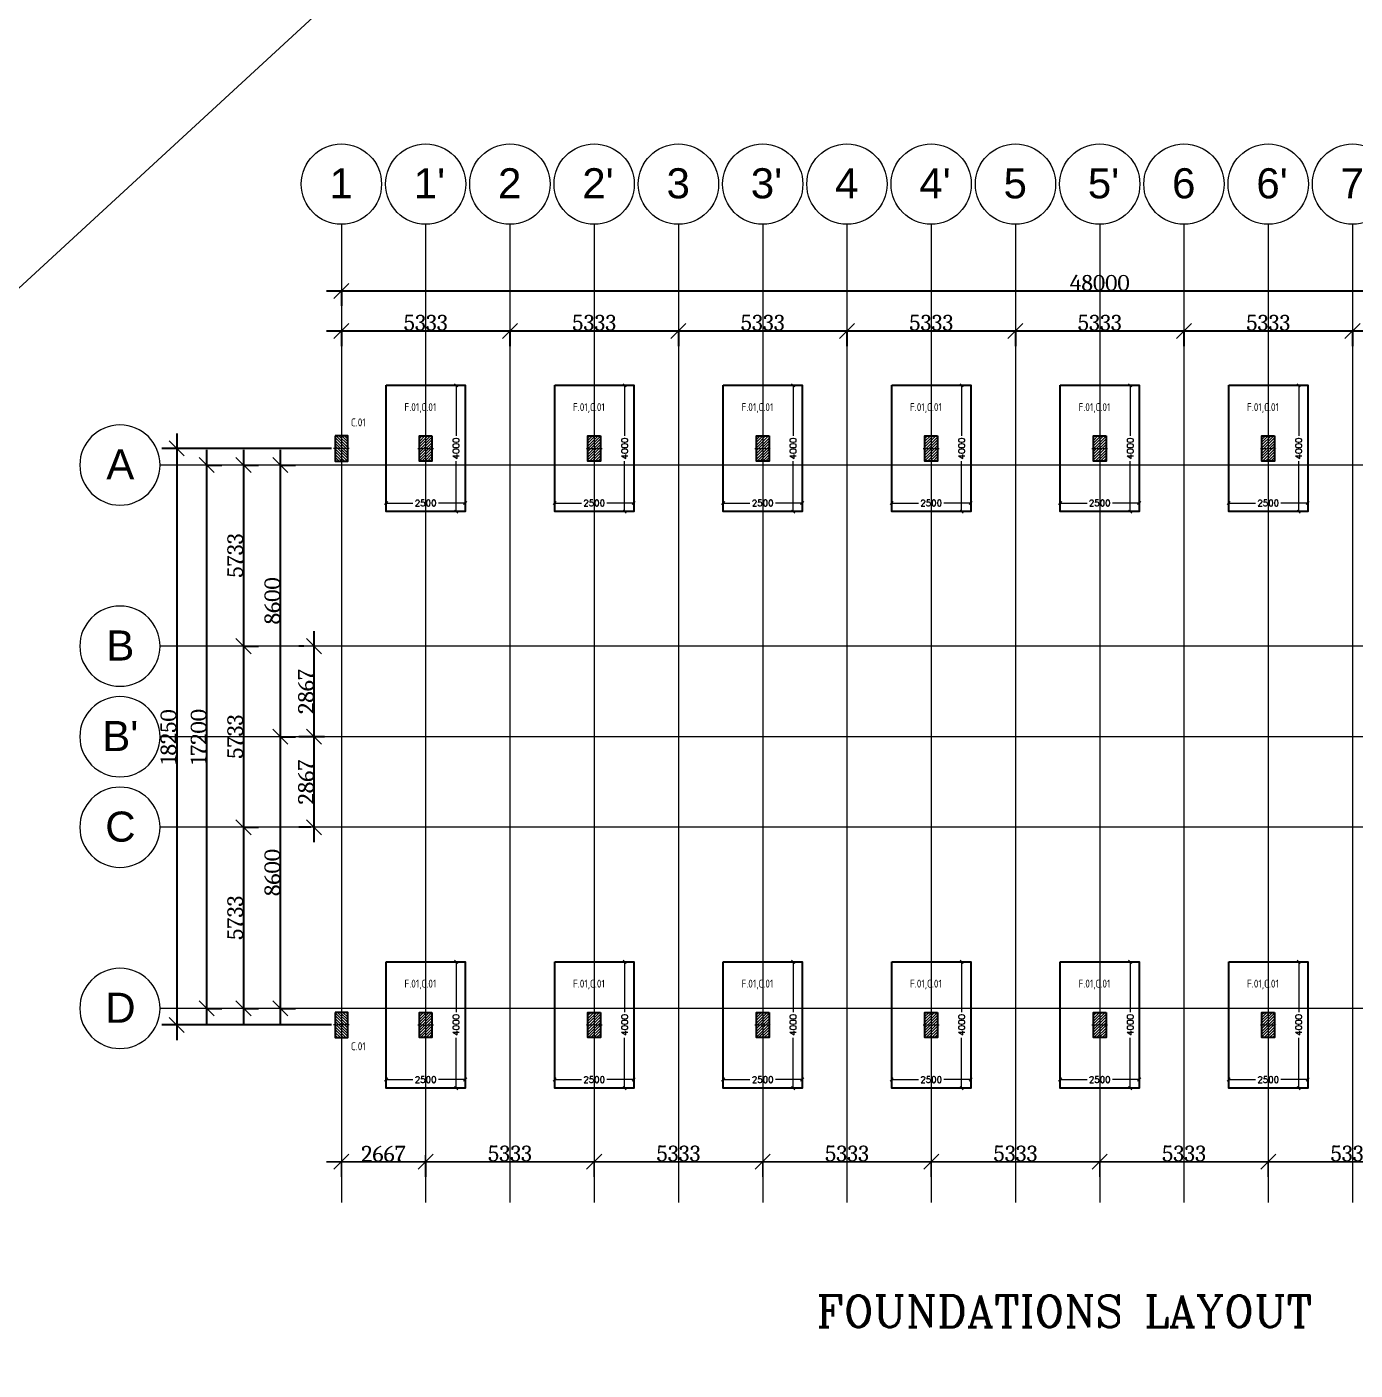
# Model space of a CAD drawing. Header units: millimetres. Extents: x -388065 to 2372687422, y -192755 to 667797.
# Drawn here: x 93106 to 135144, y -150234 to -107713 of the extents above; entities that cross this region are included whole.
import ezdxf

# ---------------------------------------------------------------- set-up
doc = ezdxf.new("R2010")
doc.units = ezdxf.units.MM
doc.linetypes.add('CENTER', pattern=[2, 1.25, -0.25, 0.25, -0.25])
doc.linetypes.add('Grid Line 1_2_', pattern=[22.225, 12.7, -3.175, 3.175, -3.175])
for name, color, linetype, lineweight in [('A-ANNO-DIMS', 211, 'Continuous', 9), ('BEAMS', 6, 'Continuous', 30), ('S-GRID', 1, 'Continuous', 9), ('S-GRID-IDEN', 1, 'Continuous', 9), ('STR-CL', 1, 'CENTER', 9), ('STR-CONC', 3, 'Continuous', 30), ('STR-DIM', 1, 'Continuous', 9), ('STR-HATCH', 4, 'Continuous', 9), ('STR-STEEL_IN_SEC', 6, 'Continuous', 15), ('STR-TEXT', 7, 'Continuous', 9)]:
    doc.layers.add(name, color=color, linetype=linetype, lineweight=lineweight)
doc.layers.add('REINF', color=1, linetype='Continuous')
doc.styles.add('Arial', font='arial.ttf', dxfattribs={"height": 635})
doc.styles.add('Cambria_1', font='Cambria.ttf', dxfattribs={"height": 500})
doc.styles.add('MINA_MM', font='romans.shx', dxfattribs={"height": 200})
doc.styles.add('MINA_MM_LAYOUT', font='dim.shx', dxfattribs={"height": 250})
doc.styles.add('ROMANC', font='romanc', dxfattribs={"height": 0.3})
doc.dimstyles.new('Linear_-_Cambria_2_5mm', dxfattribs={"dimscale": 304.8, "dimtxt": 500, "dimasz": 1.5625, "dimexe": 1.5625, "dimexo": 1.041667, "dimgap": 0, "dimtad": 1, "dimdec": 0, "dimzin": 0, "dimdsep": 46, "dimtxsty": 'Cambria_1', "dimblk1": 'OBLIQUE', "dimblk2": 'OBLIQUE', "dimsah": 1, "dimcen": 0.09, "dimdle": 1.5625, "dimazin": 0, "dimtfac": 1, "dimtdec": 0, "dimtix": 1, "dimtmove": 0, "dimatfit": 3, "dimfxl": 1, "dimtvp": 1, "dimtolj": 1, "dimtzin": 0, "dimarcsym": 2})
doc.dimstyles.new('MINA_MM', dxfattribs={"dimtxt": 200, "dimasz": 100, "dimexe": 100, "dimexo": 100, "dimgap": 50, "dimtad": 0, "dimdec": 0, "dimzin": 0, "dimdsep": 46, "dimtxsty": 'MINA_MM', "dimblk": 'OBLIQUE', "dimcen": 0.09, "dimclrd": 256, "dimclre": 256, "dimclrt": 7, "dimadec": 0, "dimazin": 0, "dimtfac": 1, "dimtdec": 0, "dimtix": 1, "dimtofl": 0, "dimtmove": 0, "dimatfit": 0, "dimfxl": 1, "dimtolj": 1, "dimtzin": 0, "dimlwd": -1, "dimlwe": -1, "dimarcsym": 0})

# ---------------------------------------------------------------- blocks, each defined once
blk = doc.blocks.new('Grid - Grid Head - Circle-14747-Furniture Plan')
at = {"layer": 'S-GRID-IDEN'}
blk.add_circle((0, 0), 6.35, dxfattribs=at)
blk = doc.blocks.new('_OBLIQUE')
at = {"color": 0, "linetype": 'ByBlock'}
blk.add_line((-0.5, -0.5), (0.5, 0.5), dxfattribs=at)
blk = doc.blocks.new('*D463')
at = {"layer": 'A-ANNO-DIMS', "color": 0, "lineweight": -2, "transparency": 16777216}
for p, q in [((98409, 13532), (104695, 13532)), ((98885, 13552), (98885, 13056)), ((104218, 13552), (104218, 13056))]:
    blk.add_line(p, q, dxfattribs=at)
at = {"layer": 'Defpoints', "color": 0, "transparency": 16777216}
for p in [(98885, 13869), (104218, 13869), (104218, 13532)]:
    blk.add_point(p, dxfattribs=at)
at = {"layer": 'A-ANNO-DIMS', "color": 0, "lineweight": -2, "transparency": 16777216, "xscale": 476.2499999999999, "yscale": 476.2499999999999, "zscale": 476.2499999999999, "rotation": 180}
blk.add_blockref('_OBLIQUE', (98885, 13532), dxfattribs=at)
at = {"layer": 'A-ANNO-DIMS', "color": 0, "lineweight": -2, "transparency": 16777216, "xscale": 476.2499999999999, "yscale": 476.2499999999999, "zscale": 476.2499999999999}
blk.add_blockref('_OBLIQUE', (104218, 13532), dxfattribs=at)
at = {"layer": 'A-ANNO-DIMS', "color": 0, "transparency": 16777216, "insert": (101552, 13794), "char_height": 500, "width": 1558.03, "attachment_point": 5, "style": 'Cambria_1'}
blk.add_mtext('\\A1;5333', dxfattribs=at)
blk = doc.blocks.new('*D464')
at = {"layer": 'A-ANNO-DIMS', "color": 0, "lineweight": -2, "transparency": 16777216}
for p, q in [((103742, 13532), (110028, 13532)), ((104218, 13552), (104218, 13056)), ((109552, 13552), (109552, 13056))]:
    blk.add_line(p, q, dxfattribs=at)
at = {"layer": 'Defpoints', "color": 0, "transparency": 16777216}
for p in [(104218, 13869), (109552, 13869), (109552, 13532)]:
    blk.add_point(p, dxfattribs=at)
at = {"layer": 'A-ANNO-DIMS', "color": 0, "lineweight": -2, "transparency": 16777216, "xscale": 476.2499999999999, "yscale": 476.2499999999999, "zscale": 476.2499999999999, "rotation": 180}
blk.add_blockref('_OBLIQUE', (104218, 13532), dxfattribs=at)
at = {"layer": 'A-ANNO-DIMS', "color": 0, "lineweight": -2, "transparency": 16777216, "xscale": 476.2499999999999, "yscale": 476.2499999999999, "zscale": 476.2499999999999}
blk.add_blockref('_OBLIQUE', (109552, 13532), dxfattribs=at)
at = {"layer": 'A-ANNO-DIMS', "color": 0, "transparency": 16777216, "insert": (106885, 13794), "char_height": 500, "width": 1558.03, "attachment_point": 5, "style": 'Cambria_1'}
blk.add_mtext('\\A1;5333', dxfattribs=at)
blk = doc.blocks.new('*D465')
at = {"layer": 'A-ANNO-DIMS', "color": 0, "lineweight": -2, "transparency": 16777216}
for p, q in [((109075, 13532), (115361, 13532)), ((109552, 13552), (109552, 13056)), ((114885, 13552), (114885, 13056))]:
    blk.add_line(p, q, dxfattribs=at)
at = {"layer": 'Defpoints', "color": 0, "transparency": 16777216}
for p in [(109552, 13869), (114885, 13869), (114885, 13532)]:
    blk.add_point(p, dxfattribs=at)
at = {"layer": 'A-ANNO-DIMS', "color": 0, "lineweight": -2, "transparency": 16777216, "xscale": 476.2499999999999, "yscale": 476.2499999999999, "zscale": 476.2499999999999, "rotation": 180}
blk.add_blockref('_OBLIQUE', (109552, 13532), dxfattribs=at)
at = {"layer": 'A-ANNO-DIMS', "color": 0, "lineweight": -2, "transparency": 16777216, "xscale": 476.2499999999999, "yscale": 476.2499999999999, "zscale": 476.2499999999999}
blk.add_blockref('_OBLIQUE', (114885, 13532), dxfattribs=at)
at = {"layer": 'A-ANNO-DIMS', "color": 0, "transparency": 16777216, "insert": (112218, 13794), "char_height": 500, "width": 1558.03, "attachment_point": 5, "style": 'Cambria_1'}
blk.add_mtext('\\A1;5333', dxfattribs=at)
blk = doc.blocks.new('*D466')
at = {"layer": 'A-ANNO-DIMS', "color": 0, "lineweight": -2, "transparency": 16777216}
for p, q in [((114409, 13532), (120695, 13532)), ((114885, 13552), (114885, 13056)), ((120218, 13552), (120218, 13056))]:
    blk.add_line(p, q, dxfattribs=at)
at = {"layer": 'Defpoints', "color": 0, "transparency": 16777216}
for p in [(114885, 13869), (120218, 13869), (120218, 13532)]:
    blk.add_point(p, dxfattribs=at)
at = {"layer": 'A-ANNO-DIMS', "color": 0, "lineweight": -2, "transparency": 16777216, "xscale": 476.2499999999999, "yscale": 476.2499999999999, "zscale": 476.2499999999999, "rotation": 180}
blk.add_blockref('_OBLIQUE', (114885, 13532), dxfattribs=at)
at = {"layer": 'A-ANNO-DIMS', "color": 0, "lineweight": -2, "transparency": 16777216, "xscale": 476.2499999999999, "yscale": 476.2499999999999, "zscale": 476.2499999999999}
blk.add_blockref('_OBLIQUE', (120218, 13532), dxfattribs=at)
at = {"layer": 'A-ANNO-DIMS', "color": 0, "transparency": 16777216, "insert": (117552, 13794), "char_height": 500, "width": 1558.03, "attachment_point": 5, "style": 'Cambria_1'}
blk.add_mtext('\\A1;5333', dxfattribs=at)
blk = doc.blocks.new('*D467')
at = {"layer": 'A-ANNO-DIMS', "color": 0, "lineweight": -2, "transparency": 16777216}
for p, q in [((119742, 13532), (126028, 13532)), ((120218, 13552), (120218, 13056)), ((125552, 13552), (125552, 13056))]:
    blk.add_line(p, q, dxfattribs=at)
at = {"layer": 'Defpoints', "color": 0, "transparency": 16777216}
for p in [(120218, 13869), (125552, 13869), (125552, 13532)]:
    blk.add_point(p, dxfattribs=at)
at = {"layer": 'A-ANNO-DIMS', "color": 0, "lineweight": -2, "transparency": 16777216, "xscale": 476.2499999999999, "yscale": 476.2499999999999, "zscale": 476.2499999999999, "rotation": 180}
blk.add_blockref('_OBLIQUE', (120218, 13532), dxfattribs=at)
at = {"layer": 'A-ANNO-DIMS', "color": 0, "lineweight": -2, "transparency": 16777216, "xscale": 476.2499999999999, "yscale": 476.2499999999999, "zscale": 476.2499999999999}
blk.add_blockref('_OBLIQUE', (125552, 13532), dxfattribs=at)
at = {"layer": 'A-ANNO-DIMS', "color": 0, "transparency": 16777216, "insert": (122885, 13794), "char_height": 500, "width": 1558.03, "attachment_point": 5, "style": 'Cambria_1'}
blk.add_mtext('\\A1;5333', dxfattribs=at)
blk = doc.blocks.new('*D468')
at = {"layer": 'A-ANNO-DIMS', "color": 0, "lineweight": -2, "transparency": 16777216}
for p, q in [((125075, 13532), (131361, 13532)), ((125552, 13552), (125552, 13056)), ((130885, 13552), (130885, 13056))]:
    blk.add_line(p, q, dxfattribs=at)
at = {"layer": 'Defpoints', "color": 0, "transparency": 16777216}
for p in [(125552, 13869), (130885, 13869), (130885, 13532)]:
    blk.add_point(p, dxfattribs=at)
at = {"layer": 'A-ANNO-DIMS', "color": 0, "lineweight": -2, "transparency": 16777216, "xscale": 476.2499999999999, "yscale": 476.2499999999999, "zscale": 476.2499999999999, "rotation": 180}
blk.add_blockref('_OBLIQUE', (125552, 13532), dxfattribs=at)
at = {"layer": 'A-ANNO-DIMS', "color": 0, "lineweight": -2, "transparency": 16777216, "xscale": 476.2499999999999, "yscale": 476.2499999999999, "zscale": 476.2499999999999}
blk.add_blockref('_OBLIQUE', (130885, 13532), dxfattribs=at)
at = {"layer": 'A-ANNO-DIMS', "color": 0, "transparency": 16777216, "insert": (128218, 13794), "char_height": 500, "width": 1558.03, "attachment_point": 5, "style": 'Cambria_1'}
blk.add_mtext('\\A1;5333', dxfattribs=at)
blk = doc.blocks.new('*D469')
at = {"layer": 'A-ANNO-DIMS', "color": 0, "lineweight": -2, "transparency": 16777216}
for p, q in [((130409, 13532), (136694, 13532)), ((130885, 13552), (130885, 13056)), ((136218, 13552), (136218, 13056))]:
    blk.add_line(p, q, dxfattribs=at)
at = {"layer": 'Defpoints', "color": 0, "transparency": 16777216}
for p in [(130885, 13869), (136218, 13869), (136218, 13532)]:
    blk.add_point(p, dxfattribs=at)
at = {"layer": 'A-ANNO-DIMS', "color": 0, "lineweight": -2, "transparency": 16777216, "xscale": 476.2499999999999, "yscale": 476.2499999999999, "zscale": 476.2499999999999, "rotation": 180}
blk.add_blockref('_OBLIQUE', (130885, 13532), dxfattribs=at)
at = {"layer": 'A-ANNO-DIMS', "color": 0, "lineweight": -2, "transparency": 16777216, "xscale": 476.2499999999999, "yscale": 476.2499999999999, "zscale": 476.2499999999999}
blk.add_blockref('_OBLIQUE', (136218, 13532), dxfattribs=at)
at = {"layer": 'A-ANNO-DIMS', "color": 0, "transparency": 16777216, "insert": (133552, 13794), "char_height": 500, "width": 1558.03, "attachment_point": 5, "style": 'Cambria_1'}
blk.add_mtext('\\A1;5333', dxfattribs=at)
blk = doc.blocks.new('*D472')
at = {"layer": 'A-ANNO-DIMS', "color": 0, "lineweight": -2, "transparency": 16777216}
for p, q in [((98409, 14802), (147361, 14802)), ((98885, 14822), (98885, 14326)), ((146885, 14822), (146885, 14326))]:
    blk.add_line(p, q, dxfattribs=at)
at = {"layer": 'Defpoints', "color": 0, "transparency": 16777216}
for p in [(98885, 15139), (146885, 15139), (146885, 14802)]:
    blk.add_point(p, dxfattribs=at)
at = {"layer": 'A-ANNO-DIMS', "color": 0, "lineweight": -2, "transparency": 16777216, "xscale": 476.2499999999999, "yscale": 476.2499999999999, "zscale": 476.2499999999999, "rotation": 180}
blk.add_blockref('_OBLIQUE', (98885, 14802), dxfattribs=at)
at = {"layer": 'A-ANNO-DIMS', "color": 0, "lineweight": -2, "transparency": 16777216, "xscale": 476.2499999999999, "yscale": 476.2499999999999, "zscale": 476.2499999999999}
blk.add_blockref('_OBLIQUE', (146885, 14802), dxfattribs=at)
at = {"layer": 'A-ANNO-DIMS', "color": 0, "transparency": 16777216, "insert": (122885, 15055), "char_height": 500, "width": 2021.5, "attachment_point": 5, "style": 'Cambria_1'}
blk.add_mtext('\\A1;48000', dxfattribs=at)
blk = doc.blocks.new('*D473')
at = {"layer": 'A-ANNO-DIMS', "color": 0, "lineweight": -2, "transparency": 16777216}
for p, q in [((95786, 9766), (95786, 3080)), ((95767, 9289), (96262, 9289)), ((95767, 3556), (96262, 3556))]:
    blk.add_line(p, q, dxfattribs=at)
at = {"layer": 'Defpoints', "color": 0, "transparency": 16777216}
for p in [(95449, 9289), (95449, 3556), (95786, 3556)]:
    blk.add_point(p, dxfattribs=at)
at = {"layer": 'A-ANNO-DIMS', "color": 0, "lineweight": -2, "transparency": 16777216, "xscale": 476.2499999999999, "yscale": 476.2499999999999, "zscale": 476.2499999999999}
for p, rotation in [((95786, 9289), 90), ((95786, 3556), 270)]:
    blk.add_blockref('_OBLIQUE', p, dxfattribs=dict(at, rotation=rotation))
at = {"layer": 'A-ANNO-DIMS', "color": 0, "transparency": 16777216, "insert": (95524, 6423), "char_height": 500, "width": 1558.03, "attachment_point": 5, "rotation": 90, "style": 'Cambria_1'}
blk.add_mtext('\\A1;5733', dxfattribs=at)
blk = doc.blocks.new('*D474')
at = {"layer": 'A-ANNO-DIMS', "color": 0, "lineweight": -2, "transparency": 16777216}
for p, q in [((95786, 4032), (95786, -2654)), ((95767, 3556), (96262, 3556)), ((95767, -2177), (96262, -2177))]:
    blk.add_line(p, q, dxfattribs=at)
at = {"layer": 'Defpoints', "color": 0, "transparency": 16777216}
for p in [(95449, 3556), (95449, -2177), (95786, -2177)]:
    blk.add_point(p, dxfattribs=at)
at = {"layer": 'A-ANNO-DIMS', "color": 0, "lineweight": -2, "transparency": 16777216, "xscale": 476.2499999999999, "yscale": 476.2499999999999, "zscale": 476.2499999999999}
for p, rotation in [((95786, 3556), 90), ((95786, -2177), 270)]:
    blk.add_blockref('_OBLIQUE', p, dxfattribs=dict(at, rotation=rotation))
at = {"layer": 'A-ANNO-DIMS', "color": 0, "transparency": 16777216, "insert": (95524, 689), "char_height": 500, "width": 1558.03, "attachment_point": 5, "rotation": 90, "style": 'Cambria_1'}
blk.add_mtext('\\A1;5733', dxfattribs=at)
blk = doc.blocks.new('*D475')
at = {"layer": 'A-ANNO-DIMS', "color": 0, "lineweight": -2, "transparency": 16777216}
for p, q in [((95786, -1701), (95786, -8387)), ((95767, -2177), (96262, -2177)), ((95767, -7911), (96262, -7911))]:
    blk.add_line(p, q, dxfattribs=at)
at = {"layer": 'Defpoints', "color": 0, "transparency": 16777216}
for p in [(95449, -2177), (95449, -7911), (95786, -7911)]:
    blk.add_point(p, dxfattribs=at)
at = {"layer": 'A-ANNO-DIMS', "color": 0, "lineweight": -2, "transparency": 16777216, "xscale": 476.2499999999999, "yscale": 476.2499999999999, "zscale": 476.2499999999999}
for p, rotation in [((95786, -2177), 90), ((95786, -7911), 270)]:
    blk.add_blockref('_OBLIQUE', p, dxfattribs=dict(at, rotation=rotation))
at = {"layer": 'A-ANNO-DIMS', "color": 0, "transparency": 16777216, "insert": (95524, -5044), "char_height": 500, "width": 1558.03, "attachment_point": 5, "rotation": 90, "style": 'Cambria_1'}
blk.add_mtext('\\A1;5733', dxfattribs=at)
blk = doc.blocks.new('*D476')
at = {"layer": 'A-ANNO-DIMS', "color": 0, "lineweight": -2, "transparency": 16777216}
for p, q in [((94620, 9766), (94620, -8387)), ((94600, 9289), (95096, 9289)), ((94600, -7911), (95096, -7911))]:
    blk.add_line(p, q, dxfattribs=at)
at = {"layer": 'Defpoints', "color": 0, "transparency": 16777216}
for p in [(94283, 9289), (94283, -7911), (94620, -7911)]:
    blk.add_point(p, dxfattribs=at)
at = {"layer": 'A-ANNO-DIMS', "color": 0, "lineweight": -2, "transparency": 16777216, "xscale": 476.2499999999999, "yscale": 476.2499999999999, "zscale": 476.2499999999999}
for p, rotation in [((94620, 9289), 90), ((94620, -7911), 270)]:
    blk.add_blockref('_OBLIQUE', p, dxfattribs=dict(at, rotation=rotation))
at = {"layer": 'A-ANNO-DIMS', "color": 0, "transparency": 16777216, "insert": (94367, 689), "char_height": 500, "width": 2021.5, "attachment_point": 5, "rotation": 90, "style": 'Cambria_1'}
blk.add_mtext('\\A1;17200', dxfattribs=at)
blk = doc.blocks.new('*D477')
at = {"layer": 'A-ANNO-DIMS', "color": 0, "lineweight": -2, "transparency": 16777216}
for p, q in [((96952, 9766), (96952, 213)), ((96933, 9289), (97428, 9289)), ((96933, 689), (97428, 689))]:
    blk.add_line(p, q, dxfattribs=at)
at = {"layer": 'Defpoints', "color": 0, "transparency": 16777216}
for p in [(96615, 9289), (96615, 689), (96952, 689)]:
    blk.add_point(p, dxfattribs=at)
at = {"layer": 'A-ANNO-DIMS', "color": 0, "lineweight": -2, "transparency": 16777216, "xscale": 476.2499999999999, "yscale": 476.2499999999999, "zscale": 476.2499999999999}
for p, rotation in [((96952, 9289), 90), ((96952, 689), 270)]:
    blk.add_blockref('_OBLIQUE', p, dxfattribs=dict(at, rotation=rotation))
at = {"layer": 'A-ANNO-DIMS', "color": 0, "transparency": 16777216, "insert": (96699, 4989), "char_height": 500, "width": 1558.03, "attachment_point": 5, "rotation": 90, "style": 'Cambria_1'}
blk.add_mtext('\\A1;8600', dxfattribs=at)
blk = doc.blocks.new('*D478')
at = {"layer": 'A-ANNO-DIMS', "color": 0, "lineweight": -2, "transparency": 16777216}
for p, q in [((96952, 1166), (96952, -8387)), ((96933, 689), (97428, 689)), ((96933, -7911), (97428, -7911))]:
    blk.add_line(p, q, dxfattribs=at)
at = {"layer": 'Defpoints', "color": 0, "transparency": 16777216}
for p in [(96615, 689), (96615, -7911), (96952, -7911)]:
    blk.add_point(p, dxfattribs=at)
at = {"layer": 'A-ANNO-DIMS', "color": 0, "lineweight": -2, "transparency": 16777216, "xscale": 476.2499999999999, "yscale": 476.2499999999999, "zscale": 476.2499999999999}
for p, rotation in [((96952, 689), 90), ((96952, -7911), 270)]:
    blk.add_blockref('_OBLIQUE', p, dxfattribs=dict(at, rotation=rotation))
at = {"layer": 'A-ANNO-DIMS', "color": 0, "transparency": 16777216, "insert": (96699, -3611), "char_height": 500, "width": 1558.03, "attachment_point": 5, "rotation": 90, "style": 'Cambria_1'}
blk.add_mtext('\\A1;8600', dxfattribs=at)
blk = doc.blocks.new('*D479')
at = {"layer": 'A-ANNO-DIMS', "color": 0, "lineweight": -2, "transparency": 16777216}
for p, q in [((98017, 1166), (98017, -2654)), ((97921, 689), (97541, 689)), ((97921, -2177), (97541, -2177))]:
    blk.add_line(p, q, dxfattribs=at)
at = {"layer": 'Defpoints', "color": 0, "transparency": 16777216}
for p in [(98238, 689), (98017, -2177), (98238, -2177)]:
    blk.add_point(p, dxfattribs=at)
at = {"layer": 'A-ANNO-DIMS', "color": 0, "lineweight": -2, "transparency": 16777216, "xscale": 476.2499999999999, "yscale": 476.2499999999999, "zscale": 476.2499999999999}
for p, rotation in [((98017, 689), 90), ((98017, -2177), 270)]:
    blk.add_blockref('_OBLIQUE', p, dxfattribs=dict(at, rotation=rotation))
at = {"layer": 'A-ANNO-DIMS', "color": 0, "transparency": 16777216, "insert": (97765, -744), "char_height": 500, "attachment_point": 5, "rotation": 90, "style": 'Cambria_1'}
blk.add_mtext('\\A1;2867', dxfattribs=at)
blk = doc.blocks.new('*D480')
at = {"layer": 'A-ANNO-DIMS', "color": 0, "lineweight": -2, "transparency": 16777216}
for p, q in [((98017, 4032), (98017, 213)), ((97700, 3556), (97541, 3556)), ((98351, 689), (97541, 689))]:
    blk.add_line(p, q, dxfattribs=at)
at = {"layer": 'Defpoints', "color": 0, "transparency": 16777216}
for p in [(98017, 3556), (98017, 689), (98668, 689)]:
    blk.add_point(p, dxfattribs=at)
at = {"layer": 'A-ANNO-DIMS', "color": 0, "lineweight": -2, "transparency": 16777216, "xscale": 476.2499999999999, "yscale": 476.2499999999999, "zscale": 476.2499999999999}
for p, rotation in [((98017, 3556), 90), ((98017, 689), 270)]:
    blk.add_blockref('_OBLIQUE', p, dxfattribs=dict(at, rotation=rotation))
at = {"layer": 'A-ANNO-DIMS', "color": 0, "transparency": 16777216, "insert": (97765, 2123), "char_height": 500, "attachment_point": 5, "rotation": 90, "style": 'Cambria_1'}
blk.add_mtext('\\A1;2867', dxfattribs=at)
blk = doc.blocks.new('*D481')
at = {"layer": 'A-ANNO-DIMS', "color": 0, "lineweight": -2, "transparency": 16777216}
for p, q in [((93674, 10291), (93674, -8912)), ((98568, 9814), (93197, 9814)), ((98568, -8436), (93197, -8436))]:
    blk.add_line(p, q, dxfattribs=at)
at = {"layer": 'Defpoints', "color": 0, "transparency": 16777216}
for p in [(98885, 9814), (93674, -8436), (98885, -8436)]:
    blk.add_point(p, dxfattribs=at)
at = {"layer": 'A-ANNO-DIMS', "color": 0, "lineweight": -2, "transparency": 16777216, "xscale": 476.2499999999999, "yscale": 476.2499999999999, "zscale": 476.2499999999999}
for p, rotation in [((93674, 9814), 90), ((93674, -8436), 270)]:
    blk.add_blockref('_OBLIQUE', p, dxfattribs=dict(at, rotation=rotation))
at = {"layer": 'A-ANNO-DIMS', "color": 0, "transparency": 16777216, "insert": (93412, 689), "char_height": 500, "attachment_point": 5, "rotation": 90, "style": 'Cambria_1'}
blk.add_mtext('\\A1;18250', dxfattribs=at)
blk = doc.blocks.new('S.C.01.PLAN')
at = {"layer": 'STR-HATCH'}
h = blk.add_hatch(dxfattribs=at)
h.set_pattern_fill('ANSI31', color=256, scale=500)
h.set_pattern_definition([(45, (0, 0), (-44.194, 44.194), [])])
h.paths.add_polyline_path([(200, 150), (200, -650), (-200, -650), (-200, 150)])
at = {"layer": 'STR-CL'}
for p, q in [((0, 196), (0, -700)), ((-250, -250), (250, -250))]:
    blk.add_line(p, q, dxfattribs=at)
at = {"layer": 'STR-CONC', "ltscale": 10}
blk.add_lwpolyline([(200, 150), (200, -650), (-200, -650), (-200, 150)], close=True, dxfattribs=at)
blk = doc.blocks.new('*D1737')
at = {"layer": 'Defpoints', "color": 0, "transparency": 16777216}
for p in [(1250, 2000), (964, -2000), (1250, -2000)]:
    blk.add_point(p, dxfattribs=at)
at = {"layer": 'STR-DIM', "transparency": 16777216}
for p, q in [((1150, 2000), (864, 2000)), ((964, 2000), (964, 402)), ((964, -2000), (964, -402)), ((1150, -2000), (864, -2000))]:
    blk.add_line(p, q, dxfattribs=at)
at = {"layer": 'STR-DIM', "transparency": 16777216, "xscale": 100, "yscale": 100, "zscale": 100}
for p, rotation in [((964, 2000), 90), ((964, -2000), 270)]:
    blk.add_blockref('_OBLIQUE', p, dxfattribs=dict(at, rotation=rotation))
at = {"layer": 'STR-DIM', "color": 7, "transparency": 16777216, "insert": (964, 0), "char_height": 200, "attachment_point": 5, "rotation": 90, "style": 'MINA_MM'}
blk.add_mtext('\\A1;4000', dxfattribs=at)
blk = doc.blocks.new('*D1738')
at = {"layer": 'Defpoints', "color": 0, "transparency": 16777216}
for p in [(-1250, -2000), (1250, -1728), (1250, -2000)]:
    blk.add_point(p, dxfattribs=at)
at = {"layer": 'STR-DIM', "transparency": 16777216}
for p, q in [((-1250, -1900), (-1250, -1628)), ((1250, -1900), (1250, -1628)), ((-1250, -1728), (-402, -1728)), ((1250, -1728), (402, -1728))]:
    blk.add_line(p, q, dxfattribs=at)
at = {"layer": 'STR-DIM', "transparency": 16777216, "xscale": 100, "yscale": 100, "zscale": 100, "rotation": 180}
blk.add_blockref('_OBLIQUE', (-1250, -1728), dxfattribs=at)
at = {"layer": 'STR-DIM', "transparency": 16777216, "xscale": 100, "yscale": 100, "zscale": 100}
blk.add_blockref('_OBLIQUE', (1250, -1728), dxfattribs=at)
at = {"layer": 'STR-DIM', "color": 7, "transparency": 16777216, "insert": (0, -1728), "char_height": 200, "attachment_point": 5, "style": 'MINA_MM'}
blk.add_mtext('\\A1;2500', dxfattribs=at)
blk = doc.blocks.new('*D351')
at = {"layer": 'A-ANNO-DIMS', "color": 0, "lineweight": -2, "transparency": 16777216}
for p, q in [((102585, -187064), (108870, -187064)), ((103061, -187045), (103061, -187540)), ((108394, -187045), (108394, -187540))]:
    blk.add_line(p, q, dxfattribs=at)
at = {"layer": 'Defpoints', "color": 0, "transparency": 16777216}
for p in [(103061, -186727), (108394, -186727), (108394, -187064)]:
    blk.add_point(p, dxfattribs=at)
at = {"layer": 'A-ANNO-DIMS', "color": 0, "lineweight": -2, "transparency": 16777216, "xscale": 476.2499999999999, "yscale": 476.2499999999999, "zscale": 476.2499999999999, "rotation": 180}
blk.add_blockref('_OBLIQUE', (103061, -187064), dxfattribs=at)
at = {"layer": 'A-ANNO-DIMS', "color": 0, "lineweight": -2, "transparency": 16777216, "xscale": 476.2499999999999, "yscale": 476.2499999999999, "zscale": 476.2499999999999}
blk.add_blockref('_OBLIQUE', (108394, -187064), dxfattribs=at)
at = {"layer": 'A-ANNO-DIMS', "color": 0, "transparency": 16777216, "insert": (105727, -186802), "char_height": 500, "width": 1558.03, "attachment_point": 5, "style": 'Cambria_1'}
blk.add_mtext('\\A1;5333', dxfattribs=at)
blk = doc.blocks.new('*D352')
at = {"layer": 'A-ANNO-DIMS', "color": 0, "lineweight": -2, "transparency": 16777216}
for p, q in [((107918, -187064), (114204, -187064)), ((108394, -187045), (108394, -187540)), ((113727, -187045), (113727, -187540))]:
    blk.add_line(p, q, dxfattribs=at)
at = {"layer": 'Defpoints', "color": 0, "transparency": 16777216}
for p in [(108394, -186727), (113727, -186727), (113727, -187064)]:
    blk.add_point(p, dxfattribs=at)
at = {"layer": 'A-ANNO-DIMS', "color": 0, "lineweight": -2, "transparency": 16777216, "xscale": 476.2499999999999, "yscale": 476.2499999999999, "zscale": 476.2499999999999, "rotation": 180}
blk.add_blockref('_OBLIQUE', (108394, -187064), dxfattribs=at)
at = {"layer": 'A-ANNO-DIMS', "color": 0, "lineweight": -2, "transparency": 16777216, "xscale": 476.2499999999999, "yscale": 476.2499999999999, "zscale": 476.2499999999999}
blk.add_blockref('_OBLIQUE', (113727, -187064), dxfattribs=at)
at = {"layer": 'A-ANNO-DIMS', "color": 0, "transparency": 16777216, "insert": (111061, -186802), "char_height": 500, "width": 1558.03, "attachment_point": 5, "style": 'Cambria_1'}
blk.add_mtext('\\A1;5333', dxfattribs=at)
blk = doc.blocks.new('*D353')
at = {"layer": 'A-ANNO-DIMS', "color": 0, "lineweight": -2, "transparency": 16777216}
for p, q in [((113251, -187064), (119537, -187064)), ((113727, -187045), (113727, -187540)), ((119061, -187045), (119061, -187540))]:
    blk.add_line(p, q, dxfattribs=at)
at = {"layer": 'Defpoints', "color": 0, "transparency": 16777216}
for p in [(113727, -186727), (119061, -186727), (119061, -187064)]:
    blk.add_point(p, dxfattribs=at)
at = {"layer": 'A-ANNO-DIMS', "color": 0, "lineweight": -2, "transparency": 16777216, "xscale": 476.2499999999999, "yscale": 476.2499999999999, "zscale": 476.2499999999999, "rotation": 180}
blk.add_blockref('_OBLIQUE', (113727, -187064), dxfattribs=at)
at = {"layer": 'A-ANNO-DIMS', "color": 0, "lineweight": -2, "transparency": 16777216, "xscale": 476.2499999999999, "yscale": 476.2499999999999, "zscale": 476.2499999999999}
blk.add_blockref('_OBLIQUE', (119061, -187064), dxfattribs=at)
at = {"layer": 'A-ANNO-DIMS', "color": 0, "transparency": 16777216, "insert": (116394, -186802), "char_height": 500, "width": 1558.03, "attachment_point": 5, "style": 'Cambria_1'}
blk.add_mtext('\\A1;5333', dxfattribs=at)
blk = doc.blocks.new('*D354')
at = {"layer": 'A-ANNO-DIMS', "color": 0, "lineweight": -2, "transparency": 16777216}
for p, q in [((118585, -187064), (124870, -187064)), ((119061, -187045), (119061, -187540)), ((124394, -187045), (124394, -187540))]:
    blk.add_line(p, q, dxfattribs=at)
at = {"layer": 'Defpoints', "color": 0, "transparency": 16777216}
for p in [(119061, -186727), (124394, -186727), (124394, -187064)]:
    blk.add_point(p, dxfattribs=at)
at = {"layer": 'A-ANNO-DIMS', "color": 0, "lineweight": -2, "transparency": 16777216, "xscale": 476.2499999999999, "yscale": 476.2499999999999, "zscale": 476.2499999999999, "rotation": 180}
blk.add_blockref('_OBLIQUE', (119061, -187064), dxfattribs=at)
at = {"layer": 'A-ANNO-DIMS', "color": 0, "lineweight": -2, "transparency": 16777216, "xscale": 476.2499999999999, "yscale": 476.2499999999999, "zscale": 476.2499999999999}
blk.add_blockref('_OBLIQUE', (124394, -187064), dxfattribs=at)
at = {"layer": 'A-ANNO-DIMS', "color": 0, "transparency": 16777216, "insert": (121727, -186802), "char_height": 500, "width": 1558.03, "attachment_point": 5, "style": 'Cambria_1'}
blk.add_mtext('\\A1;5333', dxfattribs=at)
blk = doc.blocks.new('*D355')
at = {"layer": 'A-ANNO-DIMS', "color": 0, "lineweight": -2, "transparency": 16777216}
for p, q in [((123918, -187064), (130204, -187064)), ((124394, -187045), (124394, -187540)), ((129727, -187045), (129727, -187540))]:
    blk.add_line(p, q, dxfattribs=at)
at = {"layer": 'Defpoints', "color": 0, "transparency": 16777216}
for p in [(124394, -186727), (129727, -186727), (129727, -187064)]:
    blk.add_point(p, dxfattribs=at)
at = {"layer": 'A-ANNO-DIMS', "color": 0, "lineweight": -2, "transparency": 16777216, "xscale": 476.2499999999999, "yscale": 476.2499999999999, "zscale": 476.2499999999999, "rotation": 180}
blk.add_blockref('_OBLIQUE', (124394, -187064), dxfattribs=at)
at = {"layer": 'A-ANNO-DIMS', "color": 0, "lineweight": -2, "transparency": 16777216, "xscale": 476.2499999999999, "yscale": 476.2499999999999, "zscale": 476.2499999999999}
blk.add_blockref('_OBLIQUE', (129727, -187064), dxfattribs=at)
at = {"layer": 'A-ANNO-DIMS', "color": 0, "transparency": 16777216, "insert": (127061, -186802), "char_height": 500, "width": 1558.03, "attachment_point": 5, "style": 'Cambria_1'}
blk.add_mtext('\\A1;5333', dxfattribs=at)
blk = doc.blocks.new('*D356')
at = {"layer": 'A-ANNO-DIMS', "color": 0, "lineweight": -2, "transparency": 16777216}
for p, q in [((129251, -187064), (135537, -187064)), ((129727, -187045), (129727, -187540)), ((135061, -187045), (135061, -187540))]:
    blk.add_line(p, q, dxfattribs=at)
at = {"layer": 'Defpoints', "color": 0, "transparency": 16777216}
for p in [(129727, -186727), (135061, -186727), (135061, -187064)]:
    blk.add_point(p, dxfattribs=at)
at = {"layer": 'A-ANNO-DIMS', "color": 0, "lineweight": -2, "transparency": 16777216, "xscale": 476.2499999999999, "yscale": 476.2499999999999, "zscale": 476.2499999999999, "rotation": 180}
blk.add_blockref('_OBLIQUE', (129727, -187064), dxfattribs=at)
at = {"layer": 'A-ANNO-DIMS', "color": 0, "lineweight": -2, "transparency": 16777216, "xscale": 476.2499999999999, "yscale": 476.2499999999999, "zscale": 476.2499999999999}
blk.add_blockref('_OBLIQUE', (135061, -187064), dxfattribs=at)
at = {"layer": 'A-ANNO-DIMS', "color": 0, "transparency": 16777216, "insert": (132394, -186802), "char_height": 500, "width": 1558.03, "attachment_point": 5, "style": 'Cambria_1'}
blk.add_mtext('\\A1;5333', dxfattribs=at)
blk = doc.blocks.new('*D361')
at = {"layer": 'A-ANNO-DIMS', "color": 0, "lineweight": -2, "transparency": 16777216}
for p, q in [((102585, -143639), (106204, -143639)), ((103061, -143620), (103061, -144115)), ((105727, -143433), (105727, -144115))]:
    blk.add_line(p, q, dxfattribs=at)
at = {"layer": 'Defpoints', "color": 0, "transparency": 16777216}
for p in [(105727, -143115), (103061, -143302), (105727, -143639)]:
    blk.add_point(p, dxfattribs=at)
at = {"layer": 'A-ANNO-DIMS', "color": 0, "lineweight": -2, "transparency": 16777216, "xscale": 476.2499999999999, "yscale": 476.2499999999999, "zscale": 476.2499999999999, "rotation": 180}
blk.add_blockref('_OBLIQUE', (103061, -143639), dxfattribs=at)
at = {"layer": 'A-ANNO-DIMS', "color": 0, "lineweight": -2, "transparency": 16777216, "xscale": 476.2499999999999, "yscale": 476.2499999999999, "zscale": 476.2499999999999}
blk.add_blockref('_OBLIQUE', (105727, -143639), dxfattribs=at)
at = {"layer": 'A-ANNO-DIMS', "color": 0, "transparency": 16777216, "insert": (104394, -143386), "char_height": 500, "width": 1558.03, "attachment_point": 5, "style": 'Cambria_1'}
blk.add_mtext('\\A1;2667', dxfattribs=at)
blk = doc.blocks.new('A$Cc37cf10d')
at = {"xscale": -1}
for p in [(0, -6848), (0, -25098)]:
    blk.add_blockref('S.C.01.PLAN', p, dxfattribs=at)
at = {"layer": 'STR-TEXT', "ltscale": 0.1, "char_height": 250, "attachment_point": 5, "style": 'MINA_MM_LAYOUT'}
for insert, rotation in [((536, -6272), 359.9999), ((536, -26023), 0.0001)]:
    blk.add_mtext('\\A1;C.01', dxfattribs=dict(at, insert=insert, rotation=rotation))
blk = doc.blocks.new('jjhjh')
at = {"layer": 'S-GRID', "color": 3, "linetype": 'Grid Line 1_2_'}
for p, q in [((98885.1, 16912.2), (98885.1, -14055.5)), ((104218.4, 16912.2), (104218.4, -14055.5)), ((109551.7, 16912.2), (109551.7, -14055.5)), ((114885.1, 16912.2), (114885.1, -14055.5)), ((120218.4, 16912.2), (120218.4, -14055.5)), ((125551.7, 16912.2), (125551.7, -14055.5)), ((130885.1, 16912.2), (130885.1, -14055.5)), ((149594.5, 9289.3), (93146.8, 9289.3)), ((149594.5, 3556), (93146.8, 3556)), ((149594.5, 689.3), (93146.8, 689.3)), ((149594.5, -2177.4), (93146.8, -2177.4)), ((149594.5, -7910.7), (93146.8, -7910.7))]:
    blk.add_line(p, q, dxfattribs=at)
at = {"layer": 'S-GRID-IDEN', "color": 3, "yscale": 199.9999999999999, "zscale": 199.9999999999999}
for p, xscale, rotation in [((98885.1, 18182.2), 199.9999999999999, 180), ((104218.4, 18182.2), 199.9999999999999, 180), ((109551.7, 18182.2), 199.9999999999999, 180), ((114885.1, 18182.2), 199.9999999999999, 180), ((120218.4, 18182.2), 199.9999999999999, 180), ((125551.7, 18182.2), 199.9999999999999, 180), ((130885.1, 18182.2), 199.9999999999999, 180), ((91876.8, 9289.3), -199.9999999999999, 90.00000000000031), ((91876.8, 3556), -199.9999999999999, 90.00000000000031), ((91876.8, 689.3), -199.9999999999999, 90.00000000000031), ((91876.8, -2177.4), -199.9999999999999, 90.00000000000031), ((91876.8, -7910.7), -199.9999999999999, 90.00000000000031)]:
    blk.add_blockref('Grid - Grid Head - Circle-14747-Furniture Plan', p, dxfattribs=dict(at, xscale=xscale, rotation=rotation))
at = {"layer": 'S-GRID-IDEN', "color": 3, "char_height": 952.5, "style": 'Arial'}
for s, insert, width, attachment_point in [('1', (98508.3, 18684), 897.89, 1), ('2', (103841.6, 18684), 897.89, 1), ('3', (109175, 18684), 897.89, 1), ('4', (114508.3, 18684), 897.89, 1), ('5', (119841.6, 18684), 897.89, 1), ('6', (125175, 18684), 897.89, 1), ('7', (130508.3, 18684), 897.89, 1), ('A', (92331.9, 9786.2), 1074.261, 3), ('B', (92331.9, 4052.9), 1074.261, 3), ("B'", (92457.9, 1186.2), 1378.902, 3), ('C', (92371.9, -1680.5), 1170.464, 3), ('D', (92371.9, -7413.8), 1170.464, 3)]:
    blk.add_mtext(s, dxfattribs=dict(at, insert=insert, width=width, attachment_point=attachment_point))
at = {"layer": 'A-ANNO-DIMS'}
for base, p1, p2, override, picture, middle in [((146885.1, 14802.3), (98885.1, 15139.1), (146885.1, 15139.1), {"dimpost": '<>', "dimfxl": 48000}, '*D472', (122885.1, 15055.2)), ((104218.4, 13532.3), (98885.1, 13869.1), (104218.4, 13869.1), {"dimpost": '<>', "dimfxl": 5333.336}, '*D463', (101551.7, 13794.2)), ((109551.7, 13532.3), (104218.4, 13869.1), (109551.7, 13869.1), {"dimpost": '<>', "dimfxl": 5333.333}, '*D464', (106885.1, 13794.2)), ((114885.1, 13532.3), (109551.7, 13869.1), (114885.1, 13869.1), {"dimpost": '<>', "dimfxl": 5333.333}, '*D465', (112218.4, 13794.2)), ((120218.4, 13532.3), (114885.1, 13869.1), (120218.4, 13869.1), {"dimpost": '<>', "dimfxl": 5333.333}, '*D466', (117551.7, 13794.2)), ((125551.7, 13532.3), (120218.4, 13869.1), (125551.7, 13869.1), {"dimpost": '<>', "dimfxl": 5333.333}, '*D467', (122885.1, 13794.2)), ((130885.1, 13532.3), (125551.7, 13869.1), (130885.1, 13869.1), {"dimpost": '<>', "dimfxl": 5333.333}, '*D468', (128218.4, 13794.2)), ((136218.1, 13532.3), (130885.1, 13869.1), (136218.1, 13869.1), {"dimpost": '<>', "dimfxl": 5333}, '*D469', (133551.6, 13794.2))]:
    dim = blk.add_linear_dim(base=base, p1=p1, p2=p2, dimstyle='Linear_-_Cambria_2_5mm', override=override, dxfattribs=at)
    dim.commit()
    dim.dimension.update_dxf_attribs({"geometry": picture, "text_midpoint": middle})
for base, p1, p2, override, picture, middle in [((93673.6, -8435.7), (98885.1, 9814.3), (98885.1, -8435.7), {"dimpost": '<>', "dimfxl": 17200}, '*D481', (93411.6, 689.3)), ((94619.6, -7910.7), (94282.8, 9289.3), (94282.8, -7910.7), {"dimpost": '<>', "dimfxl": 17200}, '*D476', (94366.7, 689.3)), ((95786, 3556), (95449.2, 9289.3), (95449.2, 3556), {"dimpost": '<>', "dimfxl": 5733.333}, '*D473', (95524.1, 6422.6)), ((96951.9, 689.3), (96615.2, 9289.3), (96615.2, 689.3), {"dimpost": '<>', "dimfxl": 8600}, '*D477', (96699, 4989.3)), ((95786, -2177.4), (95449.2, 3556), (95449.2, -2177.4), {"dimpost": '<>', "dimfxl": 5733.333}, '*D474', (95524.1, 689.3)), ((98017.4, 689.3), (98017.4, 3556), (98668.4, 689.3), {"dimpost": '<>', "dimfxl": 8600}, '*D480', (97764.5, 2122.6)), ((96951.9, -7910.7), (96615.2, 689.3), (96615.2, -7910.7), {"dimpost": '<>', "dimfxl": 8600}, '*D478', (96699, -3610.7)), ((98017.4, -2177.4), (98238.4, 689.3), (98238.4, -2177.4), {"dimpost": '<>', "dimfxl": 8600}, '*D479', (97764.5, -744)), ((95786, -7910.7), (95449.2, -2177.4), (95449.2, -7910.7), {"dimpost": '<>', "dimfxl": 5733.334}, '*D475', (95524.1, -5044))]:
    dim = blk.add_linear_dim(base=base, p1=p1, p2=p2, angle=90, dimstyle='Linear_-_Cambria_2_5mm', override=override, dxfattribs=at)
    dim.commit()
    dim.dimension.update_dxf_attribs({"geometry": picture, "text_midpoint": middle})
blk = doc.blocks.new('F.01_canteen')
at = {"layer": 'STR-CONC'}
blk.add_lwpolyline([(-1250, 2000), (1250, 2000), (1250, -2000), (-1250, -2000)], close=True, dxfattribs=at)
at = {"layer": 'STR-TEXT', "ltscale": 0.1, "insert": (-167.5, 1279.1), "char_height": 250, "attachment_point": 5, "rotation": 0.00009, "style": 'MINA_MM_LAYOUT'}
blk.add_mtext('\\A1;F.01,C.01', dxfattribs=at)
at = {"layer": 'STR-DIM'}
dim = blk.add_linear_dim(base=(964.3, -2000), p1=(1250, 2000), p2=(1250, -2000), angle=89.99999, dimstyle='MINA_MM', dxfattribs=at)
dim.commit()
dim.dimension.update_dxf_attribs({"geometry": '*D1737', "text_midpoint": (964.3, 0), "dimtype": 160})
dim = blk.add_linear_dim(base=(1250, -1728), p1=(-1250, -2000), p2=(1250, -2000), angle=359.99999, dimstyle='MINA_MM', dxfattribs=at)
dim.commit()
dim.dimension.update_dxf_attribs({"geometry": '*D1738', "text_midpoint": (0, -1728)})
blk = doc.blocks.new('A$C67a3505f')
at = {"layer": 'S-GRID', "color": 3, "linetype": 'Grid Line 1_2_'}
for p, q in [((0, 7622.9), (0, -23344.8)), ((5333.3, 7622.9), (5333.3, -23344.8)), ((10666.7, 7622.9), (10666.7, -23344.8)), ((16000, 7622.9), (16000, -23344.8)), ((21333.3, 7622.9), (21333.3, -23344.8)), ((26666.7, 7622.9), (26666.7, -23344.8))]:
    blk.add_line(p, q, dxfattribs=at)
at = {"layer": 'S-GRID-IDEN', "color": 3, "xscale": 199.9999999999999, "yscale": 199.9999999999999, "zscale": 199.9999999999999, "rotation": 180}
for p in [(0, 8892.9), (5333.3, 8892.9), (10666.7, 8892.9), (16000, 8892.9), (21333.3, 8892.9), (26666.7, 8892.9)]:
    blk.add_blockref('Grid - Grid Head - Circle-14747-Furniture Plan', p, dxfattribs=at)
at = {"layer": 'S-GRID-IDEN', "color": 3, "char_height": 952.5, "width": 897.89, "attachment_point": 1, "style": 'Arial'}
for s, insert in [("1'", (-376.8, 9394.7)), ("2'", (4956.6, 9394.7)), ("3'", (10289.9, 9394.7)), ("4'", (15623.2, 9394.7)), ("5'", (20956.6, 9394.7)), ("6'", (26289.9, 9394.7))]:
    blk.add_mtext(s, dxfattribs=dict(at, insert=insert))
at = {"layer": 'A-ANNO-DIMS'}
for base, p1, p2, override, picture, middle in [((5333.3, -22055.9), (0, -21719.2), (5333.3, -21719.2), {"dimpost": '<>', "dimfxl": 5333.336}, '*D351', (2666.7, -21794)), ((10666.7, -22055.9), (5333.3, -21719.2), (10666.7, -21719.2), {"dimpost": '<>', "dimfxl": 5333.333}, '*D352', (8000, -21794)), ((16000, -22055.9), (10666.7, -21719.2), (16000, -21719.2), {"dimpost": '<>', "dimfxl": 5333.333}, '*D353', (13333.3, -21794)), ((21333.3, -22055.9), (16000, -21719.2), (21333.3, -21719.2), {"dimpost": '<>', "dimfxl": 5333.333}, '*D354', (18666.7, -21794)), ((26666.7, -22055.9), (21333.3, -21719.2), (26666.7, -21719.2), {"dimpost": '<>', "dimfxl": 5333.333}, '*D355', (24000, -21794)), ((32000, -22055.9), (26666.7, -21719.2), (32000, -21719.2), {"dimpost": '<>', "dimfxl": 5333.333}, '*D356', (29333.3, -21794))]:
    dim = blk.add_linear_dim(base=base, p1=p1, p2=p2, dimstyle='Linear_-_Cambria_2_5mm', override=override, dxfattribs=at)
    dim.commit()
    dim.dimension.update_dxf_attribs({"geometry": picture, "text_midpoint": middle, "insert": (-103060.8, 165008.1)})

msp = doc.modelspace()

# ---------------------------------------------------------------- linework, layer by layer
at = {"layer": 'STR-STEEL_IN_SEC', "color": 7, "ltscale": 0.1}
msp.add_line((348586.9054, 119679.6795), (9539.1551, -192755.4137), dxfattribs=at)

# ---------------------------------------------------------------- block references
for name, p in [('A$C67a3505f', (105727.421, -121583.19)), ('F.01_canteen', (105727.421, -121058.19)), ('F.01_canteen', (111060.757, -121058.19)), ('F.01_canteen', (116394.09, -121058.19)), ('F.01_canteen', (121727.423, -121058.19)), ('F.01_canteen', (127060.756, -121058.19)), ('F.01_canteen', (132394.089, -121058.19)), ('S.C.01.PLAN', (105727.421, -120808.19)), ('S.C.01.PLAN', (111060.757, -120808.19)), ('S.C.01.PLAN', (116394.09, -120808.19)), ('S.C.01.PLAN', (121727.423, -120808.19)), ('S.C.01.PLAN', (127060.756, -120808.19)), ('S.C.01.PLAN', (132394.089, -120808.19)), ('F.01_canteen', (105727.421, -139308.19)), ('F.01_canteen', (111060.757, -139308.19)), ('F.01_canteen', (116394.09, -139308.19)), ('F.01_canteen', (121727.423, -139308.19)), ('F.01_canteen', (127060.756, -139308.19)), ('F.01_canteen', (132394.089, -139308.19)), ('S.C.01.PLAN', (105727.421, -139058.19)), ('S.C.01.PLAN', (111060.757, -139058.19)), ('S.C.01.PLAN', (116394.09, -139058.19)), ('S.C.01.PLAN', (121727.423, -139058.19)), ('S.C.01.PLAN', (127060.756, -139058.19)), ('S.C.01.PLAN', (132394.089, -139058.19))]:
    msp.add_blockref(name, p)
at = {"layer": 'BEAMS'}
msp.add_blockref('jjhjh', (4175.7015, -130872.4903), dxfattribs=at)
at = {"layer": 'REINF'}
msp.add_blockref('A$Cc37cf10d', (103060.7543, -113960.3245), dxfattribs=at)

# ---------------------------------------------------------------- texts
at = {"layer": 'BEAMS', "color": 7, "lineweight": -2, "ltscale": 2000, "style": 'ROMANC'}
msp.add_text('FOUNDATIONS LAYOUT', height=1000, dxfattribs=at).set_placement((118099.8843, -148870.0737))

# ---------------------------------------------------------------- dimensions: what is measured, and where the dimension line sits
at = {"layer": 'A-ANNO-DIMS'}
dim = msp.add_linear_dim(base=(105727.421, -143639.1175), p1=(103060.7547, -143302.3579), p2=(105727.421, -143115.2218), dimstyle='Linear_-_Cambria_2_5mm', override={"dimpost": '<>', "dimfxl": 5333.666}, dxfattribs=at)
dim.commit()
dim.dimension.update_dxf_attribs({"geometry": '*D361', "text_midpoint": (104394.0878, -143386.2211)})

doc.saveas('drawing.dxf')
